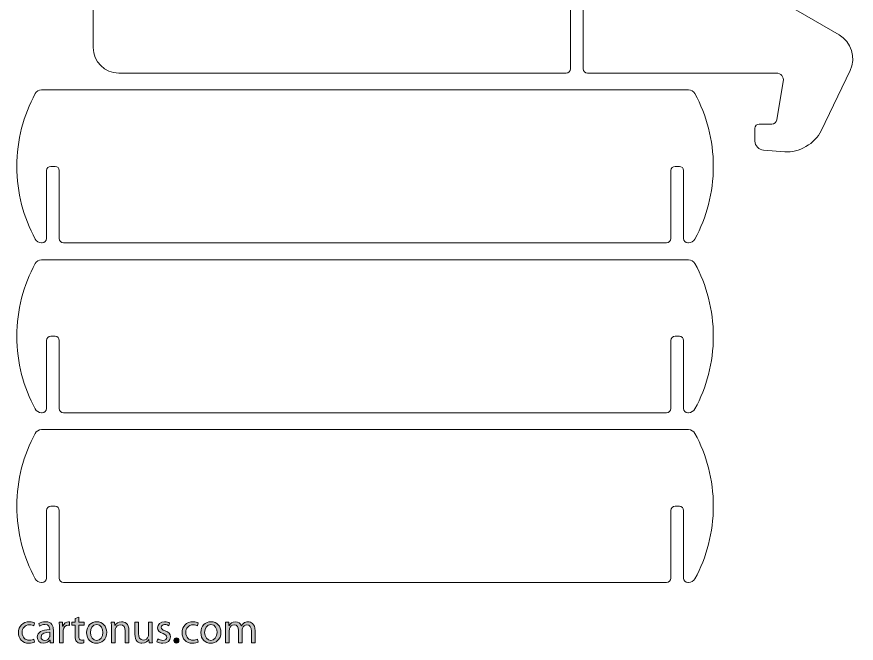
# Model space of a CAD drawing. Header units: inches. Extents: x 11 to 870, y -309 to 19.
# Drawn here: x 12.1 to 209.7, y -309.1 to -161.6 of the extents above; entities that cross this region are included whole.
import ezdxf

# ---------------------------------------------------------------- set-up
doc = ezdxf.new("R2010")
doc.units = ezdxf.units.IN
doc.header["$MEASUREMENT"] = 0
doc.layers.add('description', color=7, linetype='Continuous')
doc.layers.add('Layer 1', color=7, linetype='Continuous')

# ---------------------------------------------------------------- blocks, each defined once
blk = doc.blocks.new('block 4')
at = {"layer": 'description'}
h = blk.add_hatch(color=7, dxfattribs=at)
h.dxf.hatch_style = 2
edge = h.paths.add_edge_path()
edge.add_spline(control_points=[(16.28, -308.8), (16.05, -308.91), (15.54, -309.08), (14.89, -309.08), (13.43, -309.08), (12.48, -308.09), (12.48, -306.61), (12.48, -305.12), (13.5, -304.03), (15.08, -304.03), (15.6, -304.03), (16.06, -304.16), (16.3, -304.29), (16.3, -304.29), (16.1, -304.96), (16.1, -304.96), (15.89, -304.85), (15.56, -304.73), (15.08, -304.73), (13.97, -304.73), (13.37, -305.56), (13.37, -306.56), (13.37, -307.68), (14.09, -308.37), (15.05, -308.37), (15.55, -308.37), (15.88, -308.25), (16.13, -308.14), (16.13, -308.14), (16.28, -308.8), (16.28, -308.8)], knot_values=[0, 0, 0, 0, 1, 1, 1, 2, 2, 2, 3, 3, 3, 4, 4, 4, 5, 5, 5, 6, 6, 6, 7, 7, 7, 8, 8, 8, 9, 9, 9, 10, 10, 10, 10], degree=3, periodic=1)
h = blk.add_hatch(color=7, dxfattribs=at)
h.dxf.hatch_style = 2
edge = h.paths.add_edge_path()
edge.add_spline(control_points=[(20.71, -307.81), (20.71, -308.23), (20.73, -308.64), (20.78, -308.97), (20.78, -308.97), (19.99, -308.97), (19.99, -308.97), (19.99, -308.97), (19.92, -308.36), (19.92, -308.36), (19.92, -308.36), (19.89, -308.36), (19.89, -308.36), (19.62, -308.74), (19.1, -309.08), (18.41, -309.08), (17.43, -309.08), (16.93, -308.39), (16.93, -307.69), (16.93, -306.52), (17.97, -305.88), (19.84, -305.89), (19.84, -305.89), (19.84, -305.79), (19.84, -305.79), (19.84, -305.4), (19.73, -304.67), (18.74, -304.68), (18.28, -304.68), (17.81, -304.81), (17.47, -305.04), (17.47, -305.04), (17.27, -304.45), (17.27, -304.45), (17.67, -304.2), (18.26, -304.03), (18.87, -304.03), (20.35, -304.03), (20.71, -305.04), (20.71, -306), (20.71, -306), (20.71, -307.81), (20.71, -307.81)], knot_values=[0, 0, 0, 0, 1, 1, 1, 2, 2, 2, 3, 3, 3, 4, 4, 4, 5, 5, 5, 6, 6, 6, 7, 7, 7, 8, 8, 8, 9, 9, 9, 10, 10, 10, 11, 11, 11, 12, 12, 12, 13, 13, 13, 14, 14, 14, 14], degree=3, periodic=1)
edge = h.paths.add_edge_path()
edge.add_spline(control_points=[(19.86, -306.5), (18.9, -306.48), (17.81, -306.65), (17.81, -307.59), (17.81, -308.17), (18.19, -308.43), (18.63, -308.43), (19.27, -308.43), (19.68, -308.03), (19.82, -307.62), (19.85, -307.52), (19.86, -307.42), (19.86, -307.34), (19.86, -307.34), (19.86, -306.5), (19.86, -306.5)], knot_values=[0, 0, 0, 0, 1, 1, 1, 2, 2, 2, 3, 3, 3, 4, 4, 4, 5, 5, 5, 5], degree=3, periodic=1)
h = blk.add_hatch(color=7, dxfattribs=at)
h.dxf.hatch_style = 2
edge = h.paths.add_edge_path()
edge.add_spline(control_points=[(22.13, -305.64), (22.13, -305.07), (22.12, -304.58), (22.09, -304.13), (22.09, -304.13), (22.86, -304.13), (22.86, -304.13), (22.86, -304.13), (22.9, -305.09), (22.9, -305.09), (22.9, -305.09), (22.93, -305.09), (22.93, -305.09), (23.15, -304.44), (23.69, -304.03), (24.28, -304.03), (24.37, -304.03), (24.44, -304.04), (24.52, -304.05), (24.52, -304.05), (24.52, -304.88), (24.52, -304.88), (24.43, -304.86), (24.34, -304.86), (24.22, -304.86), (23.6, -304.86), (23.16, -305.32), (23.04, -305.98), (23.02, -306.1), (23.01, -306.25), (23.01, -306.39), (23.01, -306.39), (23.01, -308.97), (23.01, -308.97), (23.01, -308.97), (22.13, -308.97), (22.13, -308.97), (22.13, -308.97), (22.13, -305.64), (22.13, -305.64)], knot_values=[0, 0, 0, 0, 1, 1, 1, 2, 2, 2, 3, 3, 3, 4, 4, 4, 5, 5, 5, 6, 6, 6, 7, 7, 7, 8, 8, 8, 9, 9, 9, 10, 10, 10, 11, 11, 11, 12, 12, 12, 13, 13, 13, 13], degree=3, periodic=1)
h = blk.add_hatch(color=7, dxfattribs=at)
h.dxf.hatch_style = 2
edge = h.paths.add_edge_path()
edge.add_spline(control_points=[(26.7, -302.97), (26.7, -302.97), (26.7, -304.13), (26.7, -304.13), (26.7, -304.13), (27.96, -304.13), (27.96, -304.13), (27.96, -304.13), (27.96, -304.8), (27.96, -304.8), (27.96, -304.8), (26.7, -304.8), (26.7, -304.8), (26.7, -304.8), (26.7, -307.41), (26.7, -307.41), (26.7, -308.01), (26.87, -308.35), (27.36, -308.35), (27.6, -308.35), (27.74, -308.33), (27.87, -308.29), (27.87, -308.29), (27.91, -308.96), (27.91, -308.96), (27.74, -309.02), (27.47, -309.08), (27.13, -309.08), (26.72, -309.08), (26.39, -308.94), (26.18, -308.71), (25.94, -308.44), (25.84, -308.01), (25.84, -307.44), (25.84, -307.44), (25.84, -304.8), (25.84, -304.8), (25.84, -304.8), (25.09, -304.8), (25.09, -304.8), (25.09, -304.8), (25.09, -304.13), (25.09, -304.13), (25.09, -304.13), (25.84, -304.13), (25.84, -304.13), (25.84, -304.13), (25.84, -303.23), (25.84, -303.23), (25.84, -303.23), (26.7, -302.97), (26.7, -302.97)], knot_values=[0, 0, 0, 0, 1, 1, 1, 2, 2, 2, 3, 3, 3, 4, 4, 4, 5, 5, 5, 6, 6, 6, 7, 7, 7, 8, 8, 8, 9, 9, 9, 10, 10, 10, 11, 11, 11, 12, 12, 12, 13, 13, 13, 14, 14, 14, 15, 15, 15, 16, 16, 16, 17, 17, 17, 17], degree=3, periodic=1)
h = blk.add_hatch(color=7, dxfattribs=at)
h.dxf.hatch_style = 2
edge = h.paths.add_edge_path()
edge.add_spline(control_points=[(33.27, -306.51), (33.27, -308.3), (32.02, -309.08), (30.86, -309.08), (29.56, -309.08), (28.54, -308.12), (28.54, -306.59), (28.54, -304.98), (29.61, -304.03), (30.94, -304.03), (32.33, -304.03), (33.27, -305.04), (33.27, -306.51)], knot_values=[0, 0, 0, 0, 1, 1, 1, 2, 2, 2, 3, 3, 3, 4, 4, 4, 4], degree=3, periodic=1)
edge = h.paths.add_edge_path()
edge.add_spline(control_points=[(29.44, -306.56), (29.44, -307.62), (30.04, -308.42), (30.9, -308.42), (31.74, -308.42), (32.37, -307.63), (32.37, -306.54), (32.37, -305.72), (31.96, -304.69), (30.92, -304.69), (29.89, -304.69), (29.44, -305.65), (29.44, -306.56)], knot_values=[0, 0, 0, 0, 1, 1, 1, 2, 2, 2, 3, 3, 3, 4, 4, 4, 4], degree=3, periodic=1)
h = blk.add_hatch(color=7, dxfattribs=at)
h.dxf.hatch_style = 2
edge = h.paths.add_edge_path()
edge.add_spline(control_points=[(34.38, -305.44), (34.38, -304.93), (34.37, -304.53), (34.34, -304.13), (34.34, -304.13), (35.12, -304.13), (35.12, -304.13), (35.12, -304.13), (35.17, -304.93), (35.17, -304.93), (35.17, -304.93), (35.19, -304.93), (35.19, -304.93), (35.43, -304.48), (35.99, -304.03), (36.79, -304.03), (37.46, -304.03), (38.5, -304.43), (38.5, -306.09), (38.5, -306.09), (38.5, -308.97), (38.5, -308.97), (38.5, -308.97), (37.62, -308.97), (37.62, -308.97), (37.62, -308.97), (37.62, -306.18), (37.62, -306.18), (37.62, -305.4), (37.33, -304.75), (36.5, -304.75), (35.93, -304.75), (35.48, -305.16), (35.32, -305.65), (35.28, -305.76), (35.26, -305.91), (35.26, -306.06), (35.26, -306.06), (35.26, -308.97), (35.26, -308.97), (35.26, -308.97), (34.38, -308.97), (34.38, -308.97), (34.38, -308.97), (34.38, -305.44), (34.38, -305.44)], knot_values=[0, 0, 0, 0, 1, 1, 1, 2, 2, 2, 3, 3, 3, 4, 4, 4, 5, 5, 5, 6, 6, 6, 7, 7, 7, 8, 8, 8, 9, 9, 9, 10, 10, 10, 11, 11, 11, 12, 12, 12, 13, 13, 13, 14, 14, 14, 15, 15, 15, 15], degree=3, periodic=1)
h = blk.add_hatch(color=7, dxfattribs=at)
h.dxf.hatch_style = 2
edge = h.paths.add_edge_path()
edge.add_spline(control_points=[(43.98, -307.64), (43.98, -308.15), (43.99, -308.59), (44.02, -308.97), (44.02, -308.97), (43.24, -308.97), (43.24, -308.97), (43.24, -308.97), (43.19, -308.18), (43.19, -308.18), (43.19, -308.18), (43.17, -308.18), (43.17, -308.18), (42.95, -308.57), (42.43, -309.08), (41.57, -309.08), (40.81, -309.08), (39.9, -308.65), (39.9, -306.96), (39.9, -306.96), (39.9, -304.13), (39.9, -304.13), (39.9, -304.13), (40.78, -304.13), (40.78, -304.13), (40.78, -304.13), (40.78, -306.8), (40.78, -306.8), (40.78, -307.72), (41.07, -308.35), (41.86, -308.35), (42.45, -308.35), (42.86, -307.94), (43.02, -307.54), (43.07, -307.42), (43.1, -307.26), (43.1, -307.09), (43.1, -307.09), (43.1, -304.13), (43.1, -304.13), (43.1, -304.13), (43.98, -304.13), (43.98, -304.13), (43.98, -304.13), (43.98, -307.64), (43.98, -307.64)], knot_values=[0, 0, 0, 0, 1, 1, 1, 2, 2, 2, 3, 3, 3, 4, 4, 4, 5, 5, 5, 6, 6, 6, 7, 7, 7, 8, 8, 8, 9, 9, 9, 10, 10, 10, 11, 11, 11, 12, 12, 12, 13, 13, 13, 14, 14, 14, 15, 15, 15, 15], degree=3, periodic=1)
h = blk.add_hatch(color=7, dxfattribs=at)
h.dxf.hatch_style = 2
edge = h.paths.add_edge_path()
edge.add_spline(control_points=[(45.32, -308.08), (45.59, -308.24), (46.05, -308.42), (46.49, -308.42), (47.12, -308.42), (47.42, -308.11), (47.42, -307.7), (47.42, -307.28), (47.17, -307.06), (46.53, -306.82), (45.65, -306.5), (45.24, -306.03), (45.24, -305.45), (45.24, -304.67), (45.88, -304.03), (46.91, -304.03), (47.4, -304.03), (47.83, -304.16), (48.09, -304.33), (48.09, -304.33), (47.88, -304.97), (47.88, -304.97), (47.69, -304.85), (47.34, -304.68), (46.89, -304.68), (46.37, -304.68), (46.09, -304.98), (46.09, -305.34), (46.09, -305.74), (46.37, -305.92), (47, -306.17), (47.83, -306.48), (48.27, -306.9), (48.27, -307.62), (48.27, -308.48), (47.6, -309.08), (46.47, -309.08), (45.94, -309.08), (45.45, -308.94), (45.11, -308.74), (45.11, -308.74), (45.32, -308.08), (45.32, -308.08)], knot_values=[0, 0, 0, 0, 1, 1, 1, 2, 2, 2, 3, 3, 3, 4, 4, 4, 5, 5, 5, 6, 6, 6, 7, 7, 7, 8, 8, 8, 9, 9, 9, 10, 10, 10, 11, 11, 11, 12, 12, 12, 13, 13, 13, 14, 14, 14, 14], degree=3, periodic=1)
h = blk.add_hatch(color=7, dxfattribs=at)
h.dxf.hatch_style = 2
edge = h.paths.add_edge_path()
edge.add_spline(control_points=[(54.81, -308.8), (54.58, -308.91), (54.07, -309.08), (53.42, -309.08), (51.96, -309.08), (51.01, -308.09), (51.01, -306.61), (51.01, -305.12), (52.03, -304.03), (53.61, -304.03), (54.13, -304.03), (54.59, -304.16), (54.83, -304.29), (54.83, -304.29), (54.63, -304.96), (54.63, -304.96), (54.42, -304.85), (54.09, -304.73), (53.61, -304.73), (52.5, -304.73), (51.9, -305.56), (51.9, -306.56), (51.9, -307.68), (52.62, -308.37), (53.58, -308.37), (54.08, -308.37), (54.41, -308.25), (54.66, -308.14), (54.66, -308.14), (54.81, -308.8), (54.81, -308.8)], knot_values=[0, 0, 0, 0, 1, 1, 1, 2, 2, 2, 3, 3, 3, 4, 4, 4, 5, 5, 5, 6, 6, 6, 7, 7, 7, 8, 8, 8, 9, 9, 9, 10, 10, 10, 10], degree=3, periodic=1)
h = blk.add_hatch(color=7, dxfattribs=at)
h.dxf.hatch_style = 2
edge = h.paths.add_edge_path()
edge.add_spline(control_points=[(60.16, -306.51), (60.16, -308.3), (58.91, -309.08), (57.75, -309.08), (56.45, -309.08), (55.43, -308.12), (55.43, -306.59), (55.43, -304.98), (56.5, -304.03), (57.83, -304.03), (59.22, -304.03), (60.16, -305.04), (60.16, -306.51)], knot_values=[0, 0, 0, 0, 1, 1, 1, 2, 2, 2, 3, 3, 3, 4, 4, 4, 4], degree=3, periodic=1)
edge = h.paths.add_edge_path()
edge.add_spline(control_points=[(56.33, -306.56), (56.33, -307.62), (56.93, -308.42), (57.79, -308.42), (58.63, -308.42), (59.26, -307.63), (59.26, -306.54), (59.26, -305.72), (58.85, -304.69), (57.81, -304.69), (56.78, -304.69), (56.33, -305.65), (56.33, -306.56)], knot_values=[0, 0, 0, 0, 1, 1, 1, 2, 2, 2, 3, 3, 3, 4, 4, 4, 4], degree=3, periodic=1)
h = blk.add_hatch(color=7, dxfattribs=at)
h.dxf.hatch_style = 2
edge = h.paths.add_edge_path()
edge.add_spline(control_points=[(61.27, -305.44), (61.27, -304.93), (61.25, -304.53), (61.23, -304.13), (61.23, -304.13), (62, -304.13), (62, -304.13), (62, -304.13), (62.04, -304.92), (62.04, -304.92), (62.04, -304.92), (62.07, -304.92), (62.07, -304.92), (62.34, -304.46), (62.79, -304.03), (63.6, -304.03), (64.25, -304.03), (64.75, -304.43), (64.96, -305), (64.96, -305), (64.98, -305), (64.98, -305), (65.13, -304.72), (65.33, -304.52), (65.53, -304.37), (65.82, -304.15), (66.13, -304.03), (66.59, -304.03), (67.24, -304.03), (68.19, -304.45), (68.19, -306.13), (68.19, -306.13), (68.19, -308.97), (68.19, -308.97), (68.19, -308.97), (67.33, -308.97), (67.33, -308.97), (67.33, -308.97), (67.33, -306.24), (67.33, -306.24), (67.33, -305.3), (66.98, -304.75), (66.28, -304.75), (65.77, -304.75), (65.39, -305.12), (65.23, -305.54), (65.19, -305.67), (65.16, -305.82), (65.16, -305.98), (65.16, -305.98), (65.16, -308.97), (65.16, -308.97), (65.16, -308.97), (64.3, -308.97), (64.3, -308.97), (64.3, -308.97), (64.3, -306.07), (64.3, -306.07), (64.3, -305.3), (63.96, -304.75), (63.29, -304.75), (62.75, -304.75), (62.34, -305.19), (62.2, -305.63), (62.15, -305.75), (62.13, -305.91), (62.13, -306.06), (62.13, -306.06), (62.13, -308.97), (62.13, -308.97), (62.13, -308.97), (61.27, -308.97), (61.27, -308.97), (61.27, -308.97), (61.27, -305.44), (61.27, -305.44)], knot_values=[0, 0, 0, 0, 1, 1, 1, 2, 2, 2, 3, 3, 3, 4, 4, 4, 5, 5, 5, 6, 6, 6, 7, 7, 7, 8, 8, 8, 9, 9, 9, 10, 10, 10, 11, 11, 11, 12, 12, 12, 13, 13, 13, 14, 14, 14, 15, 15, 15, 16, 16, 16, 17, 17, 17, 18, 18, 18, 19, 19, 19, 20, 20, 20, 21, 21, 21, 22, 22, 22, 23, 23, 23, 24, 24, 24, 25, 25, 25, 25], degree=3, periodic=1)
h = blk.add_hatch(color=7, dxfattribs=at)
h.dxf.hatch_style = 2
edge = h.paths.add_edge_path()
edge.add_spline(control_points=[(49.08, -308.45), (49.08, -308.09), (49.33, -307.82), (49.68, -307.82), (50.03, -307.82), (50.27, -308.08), (50.27, -308.45), (50.27, -308.81), (50.03, -309.08), (49.66, -309.08), (49.32, -309.08), (49.08, -308.81), (49.08, -308.45)], knot_values=[0, 0, 0, 0, 1, 1, 1, 2, 2, 2, 3, 3, 3, 4, 4, 4, 4], degree=3, periodic=1)
at = {"layer": 'description', "lineweight": 0}
for points, knots in [([(16.28, -308.8), (16.05, -308.91), (15.54, -309.08), (14.89, -309.08), (13.43, -309.08), (12.48, -308.09), (12.48, -306.61), (12.48, -305.12), (13.5, -304.03), (15.08, -304.03), (15.6, -304.03), (16.06, -304.16), (16.3, -304.29), (16.3, -304.29), (16.1, -304.96), (16.1, -304.96), (15.89, -304.85), (15.56, -304.73), (15.08, -304.73), (13.97, -304.73), (13.37, -305.56), (13.37, -306.56), (13.37, -307.68), (14.09, -308.37), (15.05, -308.37), (15.55, -308.37), (15.88, -308.25), (16.13, -308.14), (16.13, -308.14), (16.28, -308.8), (16.28, -308.8)], [0, 0, 0, 0, 1, 1, 1, 2, 2, 2, 3, 3, 3, 4, 4, 4, 5, 5, 5, 6, 6, 6, 7, 7, 7, 8, 8, 8, 9, 9, 9, 10, 10, 10, 10]), ([(20.71, -307.81), (20.71, -308.23), (20.73, -308.64), (20.78, -308.97), (20.78, -308.97), (19.99, -308.97), (19.99, -308.97), (19.99, -308.97), (19.92, -308.36), (19.92, -308.36), (19.92, -308.36), (19.89, -308.36), (19.89, -308.36), (19.62, -308.74), (19.1, -309.08), (18.41, -309.08), (17.43, -309.08), (16.93, -308.39), (16.93, -307.69), (16.93, -306.52), (17.97, -305.88), (19.84, -305.89), (19.84, -305.89), (19.84, -305.79), (19.84, -305.79), (19.84, -305.4), (19.73, -304.67), (18.74, -304.68), (18.28, -304.68), (17.81, -304.81), (17.47, -305.04), (17.47, -305.04), (17.27, -304.45), (17.27, -304.45), (17.67, -304.2), (18.26, -304.03), (18.87, -304.03), (20.35, -304.03), (20.71, -305.04), (20.71, -306), (20.71, -306), (20.71, -307.81), (20.71, -307.81)], [0, 0, 0, 0, 1, 1, 1, 2, 2, 2, 3, 3, 3, 4, 4, 4, 5, 5, 5, 6, 6, 6, 7, 7, 7, 8, 8, 8, 9, 9, 9, 10, 10, 10, 11, 11, 11, 12, 12, 12, 13, 13, 13, 14, 14, 14, 14]), ([(22.13, -305.64), (22.13, -305.07), (22.12, -304.58), (22.09, -304.13), (22.09, -304.13), (22.86, -304.13), (22.86, -304.13), (22.86, -304.13), (22.9, -305.09), (22.9, -305.09), (22.9, -305.09), (22.93, -305.09), (22.93, -305.09), (23.15, -304.44), (23.69, -304.03), (24.28, -304.03), (24.37, -304.03), (24.44, -304.04), (24.52, -304.05), (24.52, -304.05), (24.52, -304.88), (24.52, -304.88), (24.43, -304.86), (24.34, -304.86), (24.22, -304.86), (23.6, -304.86), (23.16, -305.32), (23.04, -305.98), (23.02, -306.1), (23.01, -306.25), (23.01, -306.39), (23.01, -306.39), (23.01, -308.97), (23.01, -308.97), (23.01, -308.97), (22.13, -308.97), (22.13, -308.97), (22.13, -308.97), (22.13, -305.64), (22.13, -305.64)], [0, 0, 0, 0, 1, 1, 1, 2, 2, 2, 3, 3, 3, 4, 4, 4, 5, 5, 5, 6, 6, 6, 7, 7, 7, 8, 8, 8, 9, 9, 9, 10, 10, 10, 11, 11, 11, 12, 12, 12, 13, 13, 13, 13]), ([(26.7, -302.97), (26.7, -302.97), (26.7, -304.13), (26.7, -304.13), (26.7, -304.13), (27.96, -304.13), (27.96, -304.13), (27.96, -304.13), (27.96, -304.8), (27.96, -304.8), (27.96, -304.8), (26.7, -304.8), (26.7, -304.8), (26.7, -304.8), (26.7, -307.41), (26.7, -307.41), (26.7, -308.01), (26.87, -308.35), (27.36, -308.35), (27.6, -308.35), (27.74, -308.33), (27.87, -308.29), (27.87, -308.29), (27.91, -308.96), (27.91, -308.96), (27.74, -309.02), (27.47, -309.08), (27.13, -309.08), (26.72, -309.08), (26.39, -308.94), (26.18, -308.71), (25.94, -308.44), (25.84, -308.01), (25.84, -307.44), (25.84, -307.44), (25.84, -304.8), (25.84, -304.8), (25.84, -304.8), (25.09, -304.8), (25.09, -304.8), (25.09, -304.8), (25.09, -304.13), (25.09, -304.13), (25.09, -304.13), (25.84, -304.13), (25.84, -304.13), (25.84, -304.13), (25.84, -303.23), (25.84, -303.23), (25.84, -303.23), (26.7, -302.97), (26.7, -302.97)], [0, 0, 0, 0, 1, 1, 1, 2, 2, 2, 3, 3, 3, 4, 4, 4, 5, 5, 5, 6, 6, 6, 7, 7, 7, 8, 8, 8, 9, 9, 9, 10, 10, 10, 11, 11, 11, 12, 12, 12, 13, 13, 13, 14, 14, 14, 15, 15, 15, 16, 16, 16, 17, 17, 17, 17]), ([(33.27, -306.51), (33.27, -308.3), (32.02, -309.08), (30.86, -309.08), (29.56, -309.08), (28.54, -308.12), (28.54, -306.59), (28.54, -304.98), (29.61, -304.03), (30.94, -304.03), (32.33, -304.03), (33.27, -305.04), (33.27, -306.51)], [0, 0, 0, 0, 1, 1, 1, 2, 2, 2, 3, 3, 3, 4, 4, 4, 4]), ([(34.38, -305.44), (34.38, -304.93), (34.37, -304.53), (34.34, -304.13), (34.34, -304.13), (35.12, -304.13), (35.12, -304.13), (35.12, -304.13), (35.17, -304.93), (35.17, -304.93), (35.17, -304.93), (35.19, -304.93), (35.19, -304.93), (35.43, -304.48), (35.99, -304.03), (36.79, -304.03), (37.46, -304.03), (38.5, -304.43), (38.5, -306.09), (38.5, -306.09), (38.5, -308.97), (38.5, -308.97), (38.5, -308.97), (37.62, -308.97), (37.62, -308.97), (37.62, -308.97), (37.62, -306.18), (37.62, -306.18), (37.62, -305.4), (37.33, -304.75), (36.5, -304.75), (35.93, -304.75), (35.48, -305.16), (35.32, -305.65), (35.28, -305.76), (35.26, -305.91), (35.26, -306.06), (35.26, -306.06), (35.26, -308.97), (35.26, -308.97), (35.26, -308.97), (34.38, -308.97), (34.38, -308.97), (34.38, -308.97), (34.38, -305.44), (34.38, -305.44)], [0, 0, 0, 0, 1, 1, 1, 2, 2, 2, 3, 3, 3, 4, 4, 4, 5, 5, 5, 6, 6, 6, 7, 7, 7, 8, 8, 8, 9, 9, 9, 10, 10, 10, 11, 11, 11, 12, 12, 12, 13, 13, 13, 14, 14, 14, 15, 15, 15, 15]), ([(43.98, -307.64), (43.98, -308.15), (43.99, -308.59), (44.02, -308.97), (44.02, -308.97), (43.24, -308.97), (43.24, -308.97), (43.24, -308.97), (43.19, -308.18), (43.19, -308.18), (43.19, -308.18), (43.17, -308.18), (43.17, -308.18), (42.95, -308.57), (42.43, -309.08), (41.57, -309.08), (40.81, -309.08), (39.9, -308.65), (39.9, -306.96), (39.9, -306.96), (39.9, -304.13), (39.9, -304.13), (39.9, -304.13), (40.78, -304.13), (40.78, -304.13), (40.78, -304.13), (40.78, -306.8), (40.78, -306.8), (40.78, -307.72), (41.07, -308.35), (41.86, -308.35), (42.45, -308.35), (42.86, -307.94), (43.02, -307.54), (43.07, -307.42), (43.1, -307.26), (43.1, -307.09), (43.1, -307.09), (43.1, -304.13), (43.1, -304.13), (43.1, -304.13), (43.98, -304.13), (43.98, -304.13), (43.98, -304.13), (43.98, -307.64), (43.98, -307.64)], [0, 0, 0, 0, 1, 1, 1, 2, 2, 2, 3, 3, 3, 4, 4, 4, 5, 5, 5, 6, 6, 6, 7, 7, 7, 8, 8, 8, 9, 9, 9, 10, 10, 10, 11, 11, 11, 12, 12, 12, 13, 13, 13, 14, 14, 14, 15, 15, 15, 15]), ([(45.32, -308.08), (45.59, -308.24), (46.05, -308.42), (46.49, -308.42), (47.12, -308.42), (47.42, -308.11), (47.42, -307.7), (47.42, -307.28), (47.17, -307.06), (46.53, -306.82), (45.65, -306.5), (45.24, -306.03), (45.24, -305.45), (45.24, -304.67), (45.88, -304.03), (46.91, -304.03), (47.4, -304.03), (47.83, -304.16), (48.09, -304.33), (48.09, -304.33), (47.88, -304.97), (47.88, -304.97), (47.69, -304.85), (47.34, -304.68), (46.89, -304.68), (46.37, -304.68), (46.09, -304.98), (46.09, -305.34), (46.09, -305.74), (46.37, -305.92), (47, -306.17), (47.83, -306.48), (48.27, -306.9), (48.27, -307.62), (48.27, -308.48), (47.6, -309.08), (46.47, -309.08), (45.94, -309.08), (45.45, -308.94), (45.11, -308.74), (45.11, -308.74), (45.32, -308.08), (45.32, -308.08)], [0, 0, 0, 0, 1, 1, 1, 2, 2, 2, 3, 3, 3, 4, 4, 4, 5, 5, 5, 6, 6, 6, 7, 7, 7, 8, 8, 8, 9, 9, 9, 10, 10, 10, 11, 11, 11, 12, 12, 12, 13, 13, 13, 14, 14, 14, 14]), ([(54.81, -308.8), (54.58, -308.91), (54.07, -309.08), (53.42, -309.08), (51.96, -309.08), (51.01, -308.09), (51.01, -306.61), (51.01, -305.12), (52.03, -304.03), (53.61, -304.03), (54.13, -304.03), (54.59, -304.16), (54.83, -304.29), (54.83, -304.29), (54.63, -304.96), (54.63, -304.96), (54.42, -304.85), (54.09, -304.73), (53.61, -304.73), (52.5, -304.73), (51.9, -305.56), (51.9, -306.56), (51.9, -307.68), (52.62, -308.37), (53.58, -308.37), (54.08, -308.37), (54.41, -308.25), (54.66, -308.14), (54.66, -308.14), (54.81, -308.8), (54.81, -308.8)], [0, 0, 0, 0, 1, 1, 1, 2, 2, 2, 3, 3, 3, 4, 4, 4, 5, 5, 5, 6, 6, 6, 7, 7, 7, 8, 8, 8, 9, 9, 9, 10, 10, 10, 10]), ([(60.16, -306.51), (60.16, -308.3), (58.91, -309.08), (57.75, -309.08), (56.45, -309.08), (55.43, -308.12), (55.43, -306.59), (55.43, -304.98), (56.5, -304.03), (57.83, -304.03), (59.22, -304.03), (60.16, -305.04), (60.16, -306.51)], [0, 0, 0, 0, 1, 1, 1, 2, 2, 2, 3, 3, 3, 4, 4, 4, 4]), ([(61.27, -305.44), (61.27, -304.93), (61.25, -304.53), (61.23, -304.13), (61.23, -304.13), (62, -304.13), (62, -304.13), (62, -304.13), (62.04, -304.92), (62.04, -304.92), (62.04, -304.92), (62.07, -304.92), (62.07, -304.92), (62.34, -304.46), (62.79, -304.03), (63.6, -304.03), (64.25, -304.03), (64.75, -304.43), (64.96, -305), (64.96, -305), (64.98, -305), (64.98, -305), (65.13, -304.72), (65.33, -304.52), (65.53, -304.37), (65.82, -304.15), (66.13, -304.03), (66.59, -304.03), (67.24, -304.03), (68.19, -304.45), (68.19, -306.13), (68.19, -306.13), (68.19, -308.97), (68.19, -308.97), (68.19, -308.97), (67.33, -308.97), (67.33, -308.97), (67.33, -308.97), (67.33, -306.24), (67.33, -306.24), (67.33, -305.3), (66.98, -304.75), (66.28, -304.75), (65.77, -304.75), (65.39, -305.12), (65.23, -305.54), (65.19, -305.67), (65.16, -305.82), (65.16, -305.98), (65.16, -305.98), (65.16, -308.97), (65.16, -308.97), (65.16, -308.97), (64.3, -308.97), (64.3, -308.97), (64.3, -308.97), (64.3, -306.07), (64.3, -306.07), (64.3, -305.3), (63.96, -304.75), (63.29, -304.75), (62.75, -304.75), (62.34, -305.19), (62.2, -305.63), (62.15, -305.75), (62.13, -305.91), (62.13, -306.06), (62.13, -306.06), (62.13, -308.97), (62.13, -308.97), (62.13, -308.97), (61.27, -308.97), (61.27, -308.97), (61.27, -308.97), (61.27, -305.44), (61.27, -305.44)], [0, 0, 0, 0, 1, 1, 1, 2, 2, 2, 3, 3, 3, 4, 4, 4, 5, 5, 5, 6, 6, 6, 7, 7, 7, 8, 8, 8, 9, 9, 9, 10, 10, 10, 11, 11, 11, 12, 12, 12, 13, 13, 13, 14, 14, 14, 15, 15, 15, 16, 16, 16, 17, 17, 17, 18, 18, 18, 19, 19, 19, 20, 20, 20, 21, 21, 21, 22, 22, 22, 23, 23, 23, 24, 24, 24, 25, 25, 25, 25]), ([(29.44, -306.56), (29.44, -307.62), (30.04, -308.42), (30.9, -308.42), (31.74, -308.42), (32.37, -307.63), (32.37, -306.54), (32.37, -305.72), (31.96, -304.69), (30.92, -304.69), (29.89, -304.69), (29.44, -305.65), (29.44, -306.56)], [0, 0, 0, 0, 1, 1, 1, 2, 2, 2, 3, 3, 3, 4, 4, 4, 4]), ([(56.33, -306.56), (56.33, -307.62), (56.93, -308.42), (57.79, -308.42), (58.63, -308.42), (59.26, -307.63), (59.26, -306.54), (59.26, -305.72), (58.85, -304.69), (57.81, -304.69), (56.78, -304.69), (56.33, -305.65), (56.33, -306.56)], [0, 0, 0, 0, 1, 1, 1, 2, 2, 2, 3, 3, 3, 4, 4, 4, 4]), ([(19.86, -306.5), (18.9, -306.48), (17.81, -306.65), (17.81, -307.59), (17.81, -308.17), (18.19, -308.43), (18.63, -308.43), (19.27, -308.43), (19.68, -308.03), (19.82, -307.62), (19.85, -307.52), (19.86, -307.42), (19.86, -307.34), (19.86, -307.34), (19.86, -306.5), (19.86, -306.5)], [0, 0, 0, 0, 1, 1, 1, 2, 2, 2, 3, 3, 3, 4, 4, 4, 5, 5, 5, 5]), ([(49.08, -308.45), (49.08, -308.09), (49.33, -307.82), (49.68, -307.82), (50.03, -307.82), (50.27, -308.08), (50.27, -308.45), (50.27, -308.81), (50.03, -309.08), (49.66, -309.08), (49.32, -309.08), (49.08, -308.81), (49.08, -308.45)], [0, 0, 0, 0, 1, 1, 1, 2, 2, 2, 3, 3, 3, 4, 4, 4, 4])]:
    blk.add_open_spline(points, degree=3, knots=knots, dxfattribs=at)
blk = doc.blocks.new('block 2')
at = {"layer": 'description'}
blk.add_blockref('block 4', (0, 0), dxfattribs=at)

msp = doc.modelspace()

# ---------------------------------------------------------------- linework, layer by layer
at = {"layer": 'Layer 1', "color": 1, "lineweight": 9}
for points, knots in [([(17.1, -88.96), (17.65, -88.96), (18.1, -88.51), (18.1, -87.96), (18.1, -87.96), (18.1, -84.96), (18.1, -84.96), (18.1, -84.4), (18.54, -83.88), (19.08, -83.79), (19.08, -83.79), (28.12, -82.28), (28.12, -82.28), (29.21, -82.1), (30.1, -82.85), (30.1, -83.95), (30.1, -83.95), (30.1, -140.83), (30.1, -140.83), (30.1, -141.39), (30.55, -141.83), (31.1, -141.83), (31.1, -141.83), (48.1, -141.83), (48.1, -141.83), (48.65, -141.83), (49.1, -142.28), (49.1, -142.83), (49.1, -142.83), (49.1, -143.83), (49.1, -143.83), (49.1, -144.39), (48.65, -144.83), (48.1, -144.83), (48.1, -144.83), (31.1, -144.83), (31.1, -144.83), (30.55, -144.83), (30.1, -145.28), (30.1, -145.83), (30.1, -145.83), (30.1, -168.84), (30.1, -168.84), (30.1, -172.15), (32.79, -174.84), (36.1, -174.84), (36.1, -174.84), (141.49, -174.84), (141.49, -174.84), (142.04, -174.84), (142.49, -174.39), (142.49, -173.84), (142.49, -173.84), (142.49, -156.84), (142.49, -156.84), (142.49, -156.29), (142.94, -155.84), (143.49, -155.84), (143.49, -155.84), (144.49, -155.84), (144.49, -155.84), (145.04, -155.84), (145.49, -156.29), (145.49, -156.84), (145.49, -156.84), (145.49, -173.84), (145.49, -173.84), (145.49, -174.39), (145.94, -174.84), (146.49, -174.84), (146.49, -174.84), (190.91, -174.84), (190.91, -174.84), (192.01, -174.84), (192.76, -175.72), (192.58, -176.81), (192.58, -176.81), (191.07, -185.85), (191.07, -185.85), (190.98, -186.4), (190.46, -186.84), (189.91, -186.84), (189.91, -186.84), (186.91, -186.84), (186.91, -186.84), (186.36, -186.84), (185.91, -187.29), (185.91, -187.84), (185.91, -187.84), (185.91, -190.84), (185.91, -190.84), (185.91, -191.94), (186.8, -192.91), (187.9, -192.99), (187.9, -192.99), (192.93, -193.38), (192.93, -193.38), (196.23, -193.63), (200.07, -191.42), (201.51, -188.43), (201.51, -188.43), (208.31, -174.25), (208.31, -174.25), (209.75, -171.26), (208.58, -167.5), (205.71, -165.84), (205.71, -165.84), (71.29, -88.23), (71.29, -88.23), (70.81, -87.96), (70.2, -88.12), (69.92, -88.6), (69.92, -88.6), (61.42, -103.33), (61.42, -103.33), (61.14, -103.81), (60.53, -103.97), (60.05, -103.7), (60.05, -103.7), (59.19, -103.2), (59.19, -103.2), (58.71, -102.92), (58.54, -102.31), (58.82, -101.83), (58.82, -101.83), (67.32, -87.1), (67.32, -87.1), (67.6, -86.62), (67.44, -86.01), (66.96, -85.73), (66.96, -85.73), (23.29, -60.52), (23.29, -60.52), (20.42, -58.86), (17.12, -60.03), (15.92, -63.11), (15.92, -63.11), (12.82, -71.09), (12.82, -71.09), (12.42, -72.12), (12.1, -73.85), (12.1, -74.96), (12.1, -74.96), (12.1, -86.96), (12.1, -86.96), (12.1, -88.06), (12.99, -88.96), (14.1, -88.96), (14.1, -88.96), (17.1, -88.96), (17.1, -88.96)], [0, 0, 0, 0, 1, 1, 1, 2, 2, 2, 3, 3, 3, 4, 4, 4, 5, 5, 5, 6, 6, 6, 7, 7, 7, 8, 8, 8, 9, 9, 9, 10, 10, 10, 11, 11, 11, 12, 12, 12, 13, 13, 13, 14, 14, 14, 15, 15, 15, 16, 16, 16, 17, 17, 17, 18, 18, 18, 19, 19, 19, 20, 20, 20, 21, 21, 21, 22, 22, 22, 23, 23, 23, 24, 24, 24, 25, 25, 25, 26, 26, 26, 27, 27, 27, 28, 28, 28, 29, 29, 29, 30, 30, 30, 31, 31, 31, 32, 32, 32, 33, 33, 33, 34, 34, 34, 35, 35, 35, 36, 36, 36, 37, 37, 37, 38, 38, 38, 39, 39, 39, 40, 40, 40, 41, 41, 41, 42, 42, 42, 43, 43, 43, 44, 44, 44, 45, 45, 45, 46, 46, 46, 47, 47, 47, 48, 48, 48, 49, 49, 49, 50, 50, 50, 50]), ([(16.43, -179.67), (13.67, -184.76), (12.1, -190.6), (12.1, -196.8), (12.1, -203), (13.67, -208.83), (16.43, -213.92), (16.69, -214.41), (17.36, -214.8), (17.91, -214.8), (17.98, -214.8), (18.04, -214.8), (18.1, -214.8), (18.65, -214.8), (19.1, -214.35), (19.1, -213.8), (19.1, -213.8), (19.1, -197.8), (19.1, -197.8), (19.1, -197.24), (19.55, -196.8), (20.1, -196.8), (20.1, -196.8), (21.1, -196.8), (21.1, -196.8), (21.65, -196.8), (22.1, -197.24), (22.1, -197.8), (22.1, -197.8), (22.1, -213.8), (22.1, -213.8), (22.1, -214.35), (22.55, -214.8), (23.1, -214.8), (23.1, -214.8), (165.1, -214.8), (165.1, -214.8), (165.65, -214.8), (166.1, -214.35), (166.1, -213.8), (166.1, -213.8), (166.1, -197.8), (166.1, -197.8), (166.1, -197.24), (166.55, -196.8), (167.1, -196.8), (167.1, -196.8), (168.1, -196.8), (168.1, -196.8), (168.65, -196.8), (169.1, -197.24), (169.1, -197.8), (169.1, -197.8), (169.1, -213.8), (169.1, -213.8), (169.1, -214.35), (169.55, -214.8), (170.1, -214.8), (170.1, -214.8), (170.28, -214.8), (170.28, -214.8), (170.83, -214.8), (171.51, -214.41), (171.77, -213.92), (174.53, -208.83), (176.1, -203), (176.1, -196.8), (176.1, -190.6), (174.53, -184.76), (171.77, -179.67), (171.51, -179.18), (170.83, -178.79), (170.28, -178.79), (157.71, -178.8), (30.49, -178.79), (17.91, -178.79), (17.36, -178.79), (16.69, -179.18), (16.43, -179.67)], [0, 0, 0, 0, 1, 1, 1, 2, 2, 2, 3, 3, 3, 4, 4, 4, 5, 5, 5, 6, 6, 6, 7, 7, 7, 8, 8, 8, 9, 9, 9, 10, 10, 10, 11, 11, 11, 12, 12, 12, 13, 13, 13, 14, 14, 14, 15, 15, 15, 16, 16, 16, 17, 17, 17, 18, 18, 18, 19, 19, 19, 20, 20, 20, 21, 21, 21, 22, 22, 22, 23, 23, 23, 24, 24, 24, 25, 25, 25, 26, 26, 26, 26]), ([(16.43, -219.67), (13.67, -224.76), (12.1, -230.6), (12.1, -236.8), (12.1, -243), (13.67, -248.83), (16.43, -253.92), (16.69, -254.41), (17.36, -254.8), (17.91, -254.8), (17.98, -254.8), (18.04, -254.8), (18.1, -254.8), (18.65, -254.8), (19.1, -254.35), (19.1, -253.8), (19.1, -253.8), (19.1, -237.8), (19.1, -237.8), (19.1, -237.24), (19.55, -236.8), (20.1, -236.8), (20.1, -236.8), (21.1, -236.8), (21.1, -236.8), (21.65, -236.8), (22.1, -237.24), (22.1, -237.8), (22.1, -237.8), (22.1, -253.8), (22.1, -253.8), (22.1, -254.35), (22.55, -254.8), (23.1, -254.8), (23.1, -254.8), (165.1, -254.8), (165.1, -254.8), (165.65, -254.8), (166.1, -254.35), (166.1, -253.8), (166.1, -253.8), (166.1, -237.8), (166.1, -237.8), (166.1, -237.24), (166.55, -236.8), (167.1, -236.8), (167.1, -236.8), (168.1, -236.8), (168.1, -236.8), (168.65, -236.8), (169.1, -237.24), (169.1, -237.8), (169.1, -237.8), (169.1, -253.8), (169.1, -253.8), (169.1, -254.35), (169.55, -254.8), (170.1, -254.8), (170.1, -254.8), (170.28, -254.8), (170.28, -254.8), (170.83, -254.8), (171.51, -254.41), (171.77, -253.92), (174.53, -248.83), (176.1, -243), (176.1, -236.8), (176.1, -230.6), (174.53, -224.76), (171.77, -219.67), (171.51, -219.18), (170.83, -218.79), (170.28, -218.79), (157.71, -218.8), (30.49, -218.79), (17.91, -218.79), (17.36, -218.79), (16.69, -219.18), (16.43, -219.67)], [0, 0, 0, 0, 1, 1, 1, 2, 2, 2, 3, 3, 3, 4, 4, 4, 5, 5, 5, 6, 6, 6, 7, 7, 7, 8, 8, 8, 9, 9, 9, 10, 10, 10, 11, 11, 11, 12, 12, 12, 13, 13, 13, 14, 14, 14, 15, 15, 15, 16, 16, 16, 17, 17, 17, 18, 18, 18, 19, 19, 19, 20, 20, 20, 21, 21, 21, 22, 22, 22, 23, 23, 23, 24, 24, 24, 25, 25, 25, 26, 26, 26, 26]), ([(16.43, -259.67), (13.67, -264.76), (12.1, -270.6), (12.1, -276.8), (12.1, -283), (13.67, -288.83), (16.43, -293.92), (16.69, -294.41), (17.36, -294.8), (17.91, -294.8), (17.98, -294.8), (18.04, -294.8), (18.1, -294.8), (18.65, -294.8), (19.1, -294.35), (19.1, -293.8), (19.1, -293.8), (19.1, -277.8), (19.1, -277.8), (19.1, -277.24), (19.55, -276.8), (20.1, -276.8), (20.1, -276.8), (21.1, -276.8), (21.1, -276.8), (21.65, -276.8), (22.1, -277.24), (22.1, -277.8), (22.1, -277.8), (22.1, -293.8), (22.1, -293.8), (22.1, -294.35), (22.55, -294.8), (23.1, -294.8), (23.1, -294.8), (165.1, -294.8), (165.1, -294.8), (165.65, -294.8), (166.1, -294.35), (166.1, -293.8), (166.1, -293.8), (166.1, -277.8), (166.1, -277.8), (166.1, -277.24), (166.55, -276.8), (167.1, -276.8), (167.1, -276.8), (168.1, -276.8), (168.1, -276.8), (168.65, -276.8), (169.1, -277.24), (169.1, -277.8), (169.1, -277.8), (169.1, -293.8), (169.1, -293.8), (169.1, -294.35), (169.55, -294.8), (170.1, -294.8), (170.1, -294.8), (170.28, -294.8), (170.28, -294.8), (170.83, -294.8), (171.51, -294.41), (171.77, -293.92), (174.53, -288.83), (176.1, -283), (176.1, -276.8), (176.1, -270.6), (174.53, -264.76), (171.77, -259.67), (171.51, -259.18), (170.83, -258.79), (170.28, -258.79), (157.71, -258.8), (30.49, -258.79), (17.91, -258.79), (17.36, -258.79), (16.69, -259.18), (16.43, -259.67)], [0, 0, 0, 0, 1, 1, 1, 2, 2, 2, 3, 3, 3, 4, 4, 4, 5, 5, 5, 6, 6, 6, 7, 7, 7, 8, 8, 8, 9, 9, 9, 10, 10, 10, 11, 11, 11, 12, 12, 12, 13, 13, 13, 14, 14, 14, 15, 15, 15, 16, 16, 16, 17, 17, 17, 18, 18, 18, 19, 19, 19, 20, 20, 20, 21, 21, 21, 22, 22, 22, 23, 23, 23, 24, 24, 24, 25, 25, 25, 26, 26, 26, 26])]:
    msp.add_open_spline(points, degree=3, knots=knots, dxfattribs=at)

# ---------------------------------------------------------------- block references
at = {"layer": 'description'}
msp.add_blockref('block 2', (0, 0), dxfattribs=at)

doc.saveas('drawing.dxf')
